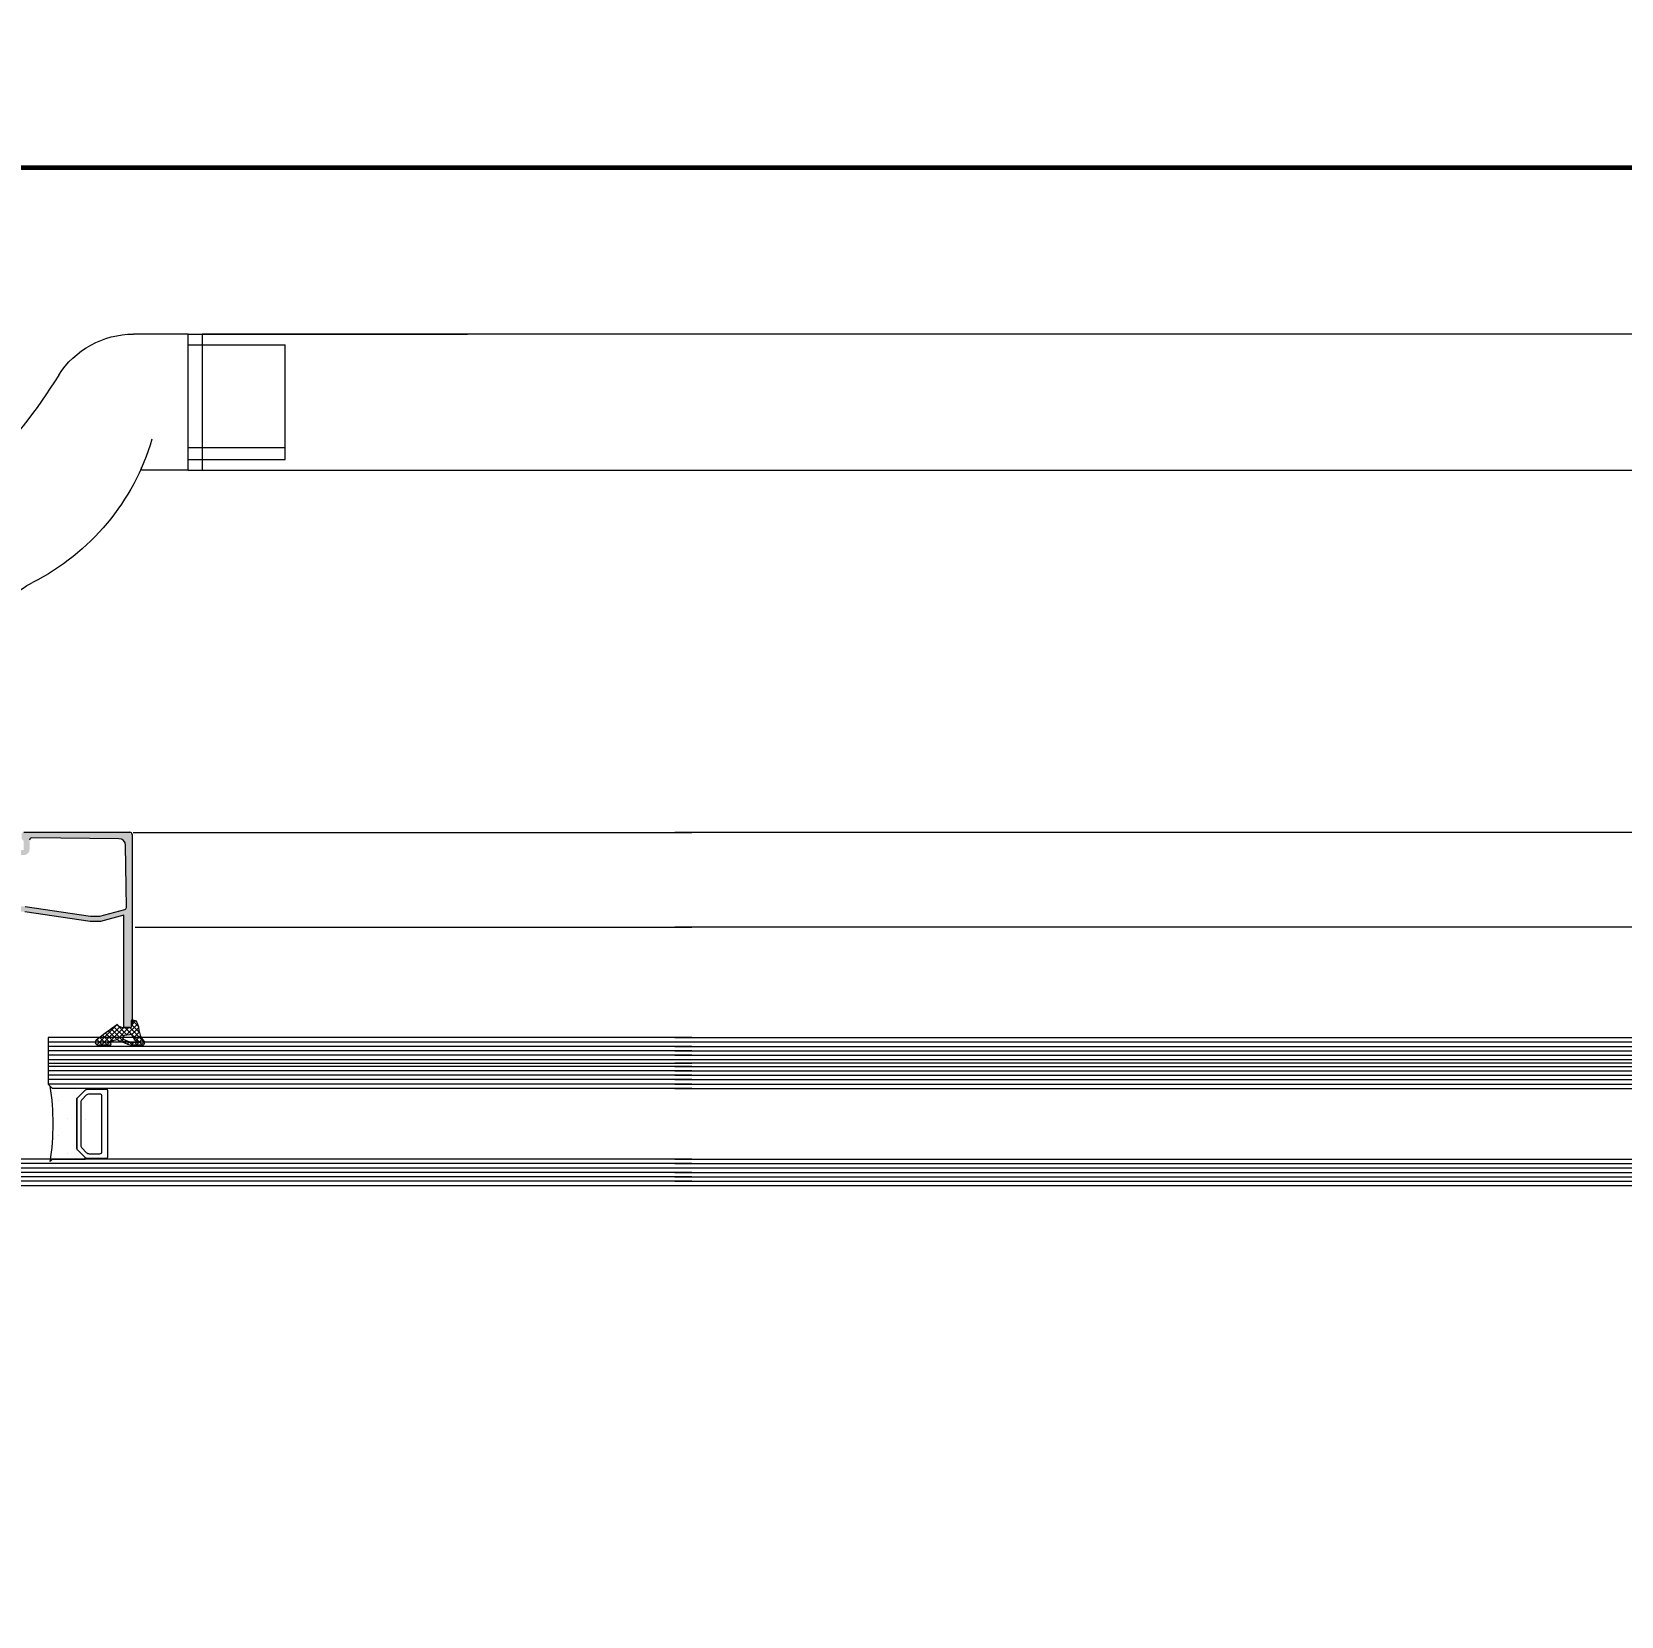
# Model space of a CAD drawing. Extents: x 820 to 5791, y 1495 to 5010.
# Drawn here: x 3306.27 to 3342.23, y 2067.26 to 2103.12 of the extents above; entities that cross this region are included whole.
import ezdxf

# ---------------------------------------------------------------- set-up
doc = ezdxf.new("R2010")
doc.units = 0
doc.header["$LTSCALE"] = 20
doc.linetypes.add('CACHE', pattern=[0.375, 0.25, -0.125])
doc.layers.get('0').update_dxf_attribs({"linetype": 'CONTINUOUS', "lineweight": 15})
doc.layers.get('DEFPOINTS').update_dxf_attribs({"linetype": 'CONTINUOUS'})
doc.layers.add('_00_TT_AREA', color=140, linetype='CONTINUOUS', plot=False)
for name, color, linetype, lineweight in [('_00_TT_PLASTER INTERIOR', 60, 'CONTINUOUS', 0), ('DUVAR', 7, 'CONTINUOUS', 60), ('ölç', 63, 'CONTINUOUS', 20)]:
    doc.layers.add(name, color=color, linetype=linetype, lineweight=lineweight)
doc.layers.add('dış ölçü', color=7, linetype='CONTINUOUS', lineweight=20, true_color=0x0d6787)
doc.layers.add('Kiriş', color=7, linetype='CONTINUOUS')
doc.styles.add('TRS', font='times.ttf', dxfattribs={"width": 0.8})
doc.dimstyles.new('dış ölçü', dxfattribs={"dimtxt": 12, "dimasz": 5, "dimexe": 5, "dimexo": 35, "dimgap": 5, "dimtad": 1, "dimdec": 0, "dimdsep": 46, "dimtxsty": 'TRS', "dimblk": 'DOT', "dimcen": 0, "dimdle": 0.1, "dimclrd": 256, "dimclre": 256, "dimclrt": 73, "dimadec": 0, "dimazin": 0, "dimtfac": 0.3, "dimtdec": 0, "dimtix": 1, "dimtmove": 2, "dimatfit": 3, "dimldrblk": 'DOT', "dimfxl": 1, "dimfxlon": 1, "dimtolj": 1, "dimarcsym": 0})

# ---------------------------------------------------------------- blocks, each defined once
blk = doc.blocks.new('_Dot')
at = {"layer": 'ölç', "color": 0, "lineweight": -2}
blk.add_line((-0.5, 0), (-1, 0), dxfattribs=at)
at = {"layer": 'ölç', "color": 0, "const_width": 0.5}
blk.add_lwpolyline([(-0.25, 0, 1), (0.25, 0, 1)], format="xyb", close=True, dxfattribs=at)
blk = doc.blocks.new('*D176')
at = {"layer": 'DEFPOINTS', "color": 0, "transparency": 16777216}
for p in [(2844.176, 2097.044), (3414.391, 2084.554), (3414.391, 1809.278)]:
    blk.add_point(p, dxfattribs=at)
at = {"layer": 'dış ölçü', "lineweight": -2, "transparency": 16777216}
for p, q in [((2844.176, 1810.278), (2844.176, 1804.278)), ((3414.391, 1810.278), (3414.391, 1804.278)), ((2849.176, 1809.278), (3409.391, 1809.278))]:
    blk.add_line(p, q, dxfattribs=at)
at = {"layer": 'dış ölçü', "lineweight": -2, "transparency": 16777216, "xscale": 5, "yscale": 5, "zscale": 5, "rotation": 180}
blk.add_blockref('_Dot', (2844.176, 1809.278), dxfattribs=at)
at = {"layer": 'dış ölçü', "lineweight": -2, "transparency": 16777216, "xscale": 5, "yscale": 5, "zscale": 5}
blk.add_blockref('_Dot', (3414.391, 1809.278), dxfattribs=at)
at = {"layer": 'dış ölçü', "color": 73, "transparency": 16777216, "insert": (3129.284, 1820.399), "char_height": 12, "attachment_point": 5, "style": 'TRS'}
blk.add_mtext('\\A1;570', dxfattribs=at)
blk = doc.blocks.new('*D180')
at = {"layer": 'DEFPOINTS', "color": 0, "transparency": 16777216}
for p in [(3700.972, 2100.044), (2054.288, 2083.441), (3700.972, 1729.278)]:
    blk.add_point(p, dxfattribs=at)
at = {"layer": 'dış ölçü', "lineweight": -2, "transparency": 16777216}
for p, q in [((2054.288, 1730.278), (2054.288, 1724.278)), ((3700.972, 1730.278), (3700.972, 1724.278)), ((2059.288, 1729.278), (3695.972, 1729.278))]:
    blk.add_line(p, q, dxfattribs=at)
at = {"layer": 'dış ölçü', "lineweight": -2, "transparency": 16777216, "xscale": 5, "yscale": 5, "zscale": 5, "rotation": 180}
blk.add_blockref('_Dot', (2054.288, 1729.278), dxfattribs=at)
at = {"layer": 'dış ölçü', "lineweight": -2, "transparency": 16777216, "xscale": 5, "yscale": 5, "zscale": 5}
blk.add_blockref('_Dot', (3700.972, 1729.278), dxfattribs=at)
at = {"layer": 'dış ölçü', "color": 73, "transparency": 16777216, "insert": (2877.63, 1740.399), "char_height": 12, "attachment_point": 5, "style": 'TRS'}
blk.add_mtext('\\A1;1647', dxfattribs=at)
blk = doc.blocks.new('HGJFG')
h = blk.add_hatch(color=9)
h.dxf.hatch_style = 1
edge = h.paths.add_edge_path()
edge.add_line((-1856.181, -3287.044), (-1856.199, -3285.638))
edge.add_arc((-1856.349, -3285.639), 0.15, 360.4421, 449.5382)
edge.add_line((-1856.348, -3285.489), (-1858.321, -3285.473))
edge.add_arc((-1858.321, -3285.523), 0.05, 449.5382, 539.9896)
edge.add_line((-1858.371, -3285.523), (-1858.371, -3285.732))
edge.add_arc((-1858.501, -3285.732), 0.13, 270, 359.9897, ccw=False)
edge.add_line((-1858.501, -3285.862), (-1858.851, -3285.862))
edge.add_arc((-1858.851, -3285.812), 0.05, 180, 270, ccw=False)
edge.add_line((-1858.901, -3285.812), (-1858.901, -3285.773))
edge.add_line((-1858.901, -3285.773), (-1858.771, -3285.697))
edge.add_line((-1858.771, -3285.697), (-1858.671, -3285.734))
edge.add_line((-1858.671, -3285.734), (-1858.671, -3285.742))
edge.add_line((-1858.671, -3285.742), (-1858.501, -3285.742))
edge.add_line((-1858.501, -3285.742), (-1858.501, -3285.563))
edge.add_arc((-1858.551, -3285.563), 0.05, 360.0001, 404.9863)
edge.add_line((-1858.516, -3285.528), (-1858.537, -3285.507))
edge.add_arc((-1858.501, -3285.472), 0.05, 179.9999, 224.9862, ccw=False)
edge.add_line((-1858.551, -3285.472), (-1858.551, -3285.393))
edge.add_arc((-1858.501, -3285.393), 0.05, 89.9974, 180.0001, ccw=False)
edge.add_line((-1858.501, -3285.343), (-1856.101, -3285.343))
edge.add_arc((-1856.101, -3285.393), 0.05, 360.0001, 449.9974, ccw=False)
edge.add_line((-1856.051, -3285.393), (-1856.051, -3289.713))
edge.add_arc((-1856.101, -3289.713), 0.05, 270, 360, ccw=False)
edge.add_line((-1856.101, -3289.763), (-1856.241, -3289.763))
edge.add_line((-1856.241, -3289.763), (-1856.241, -3287.223))
edge.add_line((-1856.241, -3287.223), (-1856.764, -3287.363))
edge.add_line((-1856.764, -3287.363), (-1856.998, -3287.363))
edge.add_line((-1856.998, -3287.363), (-1858.478, -3287.142))
edge.add_line((-1858.478, -3287.142), (-1858.701, -3287.142))
edge.add_arc((-1858.702, -3287.177), 0.035, 448.6803, 594.486)
edge.add_arc((-1858.751, -3287.247), 0.05, 359.9231, 414.486, ccw=False)
edge.add_line((-1858.701, -3287.247), (-1858.701, -3287.321))
edge.add_arc((-1858.673, -3287.022), 0.3, 192.2375, 264.584, ccw=False)
edge.add_arc((-1858.917, -3287.073), 0.0509, 89.2186, 194.4351, ccw=False)
edge.add_line((-1858.916, -3287.022), (-1858.469, -3287.022))
edge.add_line((-1858.469, -3287.022), (-1856.989, -3287.243))
edge.add_line((-1856.989, -3287.243), (-1856.78, -3287.243))
edge.add_line((-1856.78, -3287.243), (-1856.218, -3287.092))
edge.add_arc((-1856.231, -3287.044), 0.05, 284.9951, 360.4422)
h = blk.add_hatch(color=9)
h.dxf.hatch_style = 1
edge = h.paths.add_edge_path()
edge.add_line((-1856.181, -3287.044), (-1856.199, -3285.638))
edge.add_arc((-1856.349, -3285.639), 0.15, 360.4421, 449.5382)
edge.add_line((-1856.348, -3285.489), (-1858.321, -3285.473))
edge.add_arc((-1858.321, -3285.523), 0.05, 449.5382, 539.9896)
edge.add_line((-1858.371, -3285.523), (-1858.371, -3285.732))
edge.add_arc((-1858.501, -3285.732), 0.13, 270, 359.9897, ccw=False)
edge.add_line((-1858.501, -3285.862), (-1858.851, -3285.862))
edge.add_arc((-1858.851, -3285.812), 0.05, 180, 270, ccw=False)
edge.add_line((-1858.901, -3285.812), (-1858.901, -3285.773))
edge.add_line((-1858.901, -3285.773), (-1858.771, -3285.697))
edge.add_line((-1858.771, -3285.697), (-1858.671, -3285.734))
edge.add_line((-1858.671, -3285.734), (-1858.671, -3285.742))
edge.add_line((-1858.671, -3285.742), (-1858.501, -3285.742))
edge.add_line((-1858.501, -3285.742), (-1858.501, -3285.563))
edge.add_arc((-1858.551, -3285.563), 0.05, 360.0001, 404.9863)
edge.add_line((-1858.516, -3285.528), (-1858.537, -3285.507))
edge.add_arc((-1858.501, -3285.472), 0.05, 179.9999, 224.9862, ccw=False)
edge.add_line((-1858.551, -3285.472), (-1858.551, -3285.393))
edge.add_arc((-1858.501, -3285.393), 0.05, 89.9974, 180.0001, ccw=False)
edge.add_line((-1858.501, -3285.343), (-1856.101, -3285.343))
edge.add_arc((-1856.101, -3285.393), 0.05, 360.0001, 449.9974, ccw=False)
edge.add_line((-1856.051, -3285.393), (-1856.051, -3289.713))
edge.add_arc((-1856.101, -3289.713), 0.05, 270, 360, ccw=False)
edge.add_line((-1856.101, -3289.763), (-1856.241, -3289.763))
edge.add_line((-1856.241, -3289.763), (-1856.241, -3287.223))
edge.add_line((-1856.241, -3287.223), (-1856.764, -3287.363))
edge.add_line((-1856.764, -3287.363), (-1856.998, -3287.363))
edge.add_line((-1856.998, -3287.363), (-1858.478, -3287.142))
edge.add_line((-1858.478, -3287.142), (-1858.701, -3287.142))
edge.add_arc((-1858.702, -3287.177), 0.035, 448.6803, 594.486)
edge.add_arc((-1858.751, -3287.247), 0.05, 359.9231, 414.486, ccw=False)
edge.add_line((-1858.701, -3287.247), (-1858.701, -3287.321))
edge.add_arc((-1858.673, -3287.022), 0.3, 192.2375, 264.584, ccw=False)
edge.add_arc((-1858.917, -3287.073), 0.0509, 89.2186, 194.4351, ccw=False)
edge.add_line((-1858.916, -3287.022), (-1858.469, -3287.022))
edge.add_line((-1858.469, -3287.022), (-1856.989, -3287.243))
edge.add_line((-1856.989, -3287.243), (-1856.78, -3287.243))
edge.add_line((-1856.78, -3287.243), (-1856.218, -3287.092))
edge.add_arc((-1856.231, -3287.044), 0.05, 284.9951, 360.4422)
at = {"color": 9, "extrusion": (0, 0, -1)}
for p, q in [((-1854.786, -3274.069), (-1856.02, -3274.069)), ((-1854.786, -3277.152), (-1854.786, -3274.069)), ((-1854.786, -3274.069), (-1848.462, -3274.069)), ((-1854.786, -3274.312), (-1852.586, -3274.312)), ((-1852.586, -3276.909), (-1852.586, -3274.312)), ((-1854.786, -3276.636), (-1852.586, -3276.636)), ((-1854.786, -3276.909), (-1852.586, -3276.909)), ((-1855.836, -3277.152), (-1855.836, -3277.092)), ((-1854.786, -3277.152), (-1855.836, -3277.152)), ((-1854.786, -3277.152), (-1848.462, -3277.152))]:
    blk.add_line(p, q, dxfattribs=at)
at = {"color": 9}
for p, q in [((-1783.437, -3274.069), (-1854.465, -3274.069)), ((-1854.465, -3274.069), (-1854.465, -3277.152)), ((-1854.465, -3277.152), (-1783.437, -3277.152)), ((-1858.501, -3285.343), (-1856.101, -3285.343)), ((-1858.501, -3285.343), (-1856.101, -3285.343)), ((-1856.348, -3285.489), (-1858.321, -3285.473)), ((-1856.348, -3285.489), (-1858.321, -3285.473)), ((-1856.051, -3285.393), (-1856.051, -3289.713)), ((-1856.051, -3285.393), (-1856.051, -3289.713)), ((-1856.029, -3285.349), (-1843.389, -3285.349)), ((-1794.283, -3285.348), (-1843.776, -3285.348)), ((-1856.181, -3287.044), (-1856.199, -3285.638)), ((-1856.181, -3287.044), (-1856.199, -3285.638)), ((-1856.998, -3287.363), (-1858.478, -3287.142)), ((-1856.998, -3287.363), (-1858.478, -3287.142)), ((-1858.469, -3287.022), (-1856.989, -3287.243)), ((-1858.469, -3287.022), (-1856.989, -3287.243)), ((-1856.989, -3287.243), (-1856.78, -3287.243)), ((-1856.989, -3287.243), (-1856.78, -3287.243)), ((-1856.78, -3287.243), (-1856.218, -3287.092)), ((-1856.78, -3287.243), (-1856.218, -3287.092)), ((-1856.241, -3287.223), (-1856.764, -3287.363)), ((-1856.241, -3287.223), (-1856.764, -3287.363)), ((-1856.241, -3289.763), (-1856.241, -3287.223)), ((-1856.241, -3289.763), (-1856.241, -3287.223)), ((-1856.181, -3287.044), (-1856.181, -3287.044)), ((-1856.181, -3287.044), (-1856.181, -3287.044)), ((-1856.764, -3287.363), (-1856.998, -3287.363)), ((-1856.764, -3287.363), (-1856.998, -3287.363)), ((-1855.98, -3287.491), (-1843.389, -3287.491)), ((-1794.283, -3287.491), (-1843.776, -3287.491)), ((-1856.391, -3289.696), (-1856.849, -3290.154)), ((-1856.701, -3289.917), (-1856.401, -3289.7)), ((-1856.324, -3289.742), (-1856.666, -3290.083)), ((-1856.594, -3289.839), (-1856.391, -3290.042)), ((-1856.236, -3289.765), (-1856.544, -3290.073)), ((-1856.528, -3289.792), (-1856.199, -3290.122)), ((-1856.463, -3289.745), (-1856.249, -3289.959)), ((-1856.124, -3289.765), (-1856.399, -3290.04)), ((-1856.398, -3289.698), (-1856.169, -3289.927)), ((-1856.382, -3289.699), (-1856.352, -3289.729)), ((-1856.352, -3289.729), (-1856.289, -3289.758)), ((-1856.268, -3289.765), (-1856.084, -3289.765)), ((-1856.101, -3289.763), (-1856.241, -3289.763)), ((-1856.101, -3289.763), (-1856.241, -3289.763)), ((-1856.219, -3289.765), (-1855.887, -3290.097)), ((-1855.924, -3289.678), (-1856.174, -3289.928)), ((-1856.106, -3289.765), (-1855.771, -3290.1)), ((-1856.064, -3289.745), (-1856.064, -3289.605)), ((-1855.971, -3289.613), (-1856.064, -3289.706)), ((-1856.064, -3289.695), (-1855.884, -3289.875)), ((-1855.897, -3289.763), (-1856.062, -3289.929)), ((-1856.057, -3289.59), (-1855.901, -3289.746)), ((-1856.037, -3289.587), (-1855.969, -3289.614)), ((-1855.884, -3289.863), (-1856.02, -3289.998)), ((-1843.389, -3289.991), (-1857.952, -3289.991)), ((-1857.952, -3289.991), (-1857.952, -3291.043)), ((-1843.389, -3290.091), (-1857.952, -3290.091)), ((-1843.389, -3290.191), (-1857.952, -3290.191)), ((-1856.8, -3289.992), (-1856.881, -3290.074)), ((-1856.88, -3290.114), (-1856.832, -3290.162)), ((-1856.859, -3290.038), (-1856.701, -3289.917)), ((-1856.851, -3290.031), (-1856.717, -3290.165)), ((-1856.564, -3290.165), (-1856.802, -3290.165)), ((-1856.787, -3289.983), (-1856.687, -3290.083)), ((-1856.67, -3290.087), (-1856.748, -3290.165)), ((-1856.723, -3289.934), (-1856.579, -3290.078)), ((-1856.711, -3290.082), (-1856.562, -3290.1)), ((-1856.684, -3290.085), (-1856.605, -3290.165)), ((-1856.659, -3289.886), (-1856.485, -3290.061)), ((-1856.57, -3290.099), (-1856.636, -3290.165)), ((-1856.557, -3290.1), (-1856.527, -3290.131)), ((-1856.156, -3290.138), (-1856.35, -3290.065)), ((-1856.258, -3290.012), (-1856.322, -3290.076)), ((-1856.099, -3290.091), (-1856.249, -3290.036)), ((-1856.191, -3290.057), (-1856.24, -3290.106)), ((-1856.228, -3289.935), (-1856.101, -3289.918)), ((-1856.109, -3290.087), (-1856.159, -3290.137)), ((-1856.128, -3290.08), (-1856.045, -3290.164)), ((-1856.015, -3290.105), (-1856.069, -3290.159)), ((-1856.047, -3289.951), (-1856, -3290.031)), ((-1855.857, -3290.105), (-1856.035, -3290.105)), ((-1855.837, -3290.165), (-1856.035, -3290.165)), ((-1855.991, -3290.105), (-1855.931, -3290.165)), ((-1855.862, -3289.953), (-1855.967, -3290.057)), ((-1855.902, -3290.105), (-1855.962, -3290.165)), ((-1855.822, -3290.025), (-1855.892, -3290.095)), ((-1855.879, -3290.105), (-1855.819, -3290.164)), ((-1855.773, -3290.089), (-1855.85, -3290.165)), ((-1843.776, -3289.99), (-1794.283, -3289.99)), ((-1843.776, -3290.09), (-1794.283, -3290.09)), ((-1843.776, -3290.19), (-1794.283, -3290.19)), ((-1843.389, -3290.291), (-1857.952, -3290.291)), ((-1843.389, -3290.391), (-1857.952, -3290.391)), ((-1843.389, -3290.491), (-1857.952, -3290.491)), ((-1843.776, -3290.29), (-1794.283, -3290.29)), ((-1843.776, -3290.39), (-1794.283, -3290.39)), ((-1843.776, -3290.49), (-1794.283, -3290.49)), ((-1843.389, -3290.643), (-1857.952, -3290.643)), ((-1843.389, -3290.743), (-1857.952, -3290.743)), ((-1843.389, -3290.843), (-1857.952, -3290.843)), ((-1843.389, -3290.943), (-1857.952, -3290.943)), ((-1843.776, -3290.642), (-1794.283, -3290.642)), ((-1843.776, -3290.742), (-1794.283, -3290.742)), ((-1843.776, -3290.842), (-1794.283, -3290.842)), ((-1843.776, -3290.942), (-1794.283, -3290.942)), ((-1857.952, -3291.043), (-1857.852, -3291.143)), ((-1843.389, -3291.043), (-1857.952, -3291.043)), ((-1857.852, -3291.143), (-1857.902, -3291.093)), ((-1843.389, -3291.143), (-1857.852, -3291.143)), ((-1857.085, -3291.143), (-1857.852, -3291.143)), ((-1857.29, -3291.356), (-1857.113, -3291.179)), ((-1857.113, -3291.179), (-1857.085, -3291.168)), ((-1857.085, -3291.168), (-1857.085, -3291.143)), ((-1843.776, -3291.042), (-1794.283, -3291.042)), ((-1843.776, -3291.142), (-1794.283, -3291.142)), ((-1857.713, -3291.422), (-1857.713, -3291.422)), ((-1857.316, -3291.422), (-1857.316, -3291.422)), ((-1857.302, -3291.384), (-1857.298, -3291.369)), ((-1857.302, -3292.501), (-1857.302, -3291.384)), ((-1857.298, -3291.369), (-1857.29, -3291.356)), ((-1857.515, -3291.819), (-1857.515, -3291.819)), ((-1857.111, -3291.843), (-1857.112, -3291.842)), ((-1857.713, -3292.215), (-1857.713, -3292.215)), ((-1857.316, -3292.215), (-1857.316, -3292.215)), ((-1843.389, -3292.743), (-1866.151, -3292.743)), ((-1857.902, -3292.793), (-1857.852, -3292.743)), ((-1857.852, -3292.743), (-1857.114, -3292.743)), ((-1857.515, -3292.612), (-1857.515, -3292.612)), ((-1857.29, -3292.529), (-1857.302, -3292.501)), ((-1857.113, -3292.706), (-1857.29, -3292.529)), ((-1857.114, -3292.743), (-1857.113, -3292.706)), ((-1843.776, -3292.742), (-1794.283, -3292.742)), ((-1843.389, -3292.843), (-1866.251, -3292.843)), ((-1843.389, -3292.943), (-1866.251, -3292.943)), ((-1843.389, -3293.043), (-1866.251, -3293.043)), ((-1843.776, -3292.842), (-1794.283, -3292.842)), ((-1843.776, -3292.942), (-1794.283, -3292.942)), ((-1843.776, -3293.042), (-1794.283, -3293.042)), ((-1843.389, -3293.143), (-1866.251, -3293.143)), ((-1843.389, -3293.243), (-1866.251, -3293.243)), ((-1843.389, -3293.343), (-1866.151, -3293.343)), ((-1843.776, -3293.142), (-1794.283, -3293.142)), ((-1843.776, -3293.242), (-1794.283, -3293.242)), ((-1843.776, -3293.342), (-1794.283, -3293.342))]:
    blk.add_line(p, q, dxfattribs=at)
at = {"color": 9, "ltscale": 10}
for p, q in [((-1857.952, -3290.567), (-1843.389, -3290.567)), ((-1794.283, -3290.566), (-1843.776, -3290.566)), ((-1857.113, -3291.179), (-1857.29, -3291.356)), ((-1857.089, -3291.297), (-1857.182, -3291.39)), ((-1856.632, -3291.168), (-1857.085, -3291.168)), ((-1856.782, -3291.268), (-1857.019, -3291.268)), ((-1856.602, -3292.688), (-1856.602, -3291.198)), ((-1857.302, -3291.384), (-1857.302, -3292.501)), ((-1857.212, -3291.46), (-1857.212, -3292.425)), ((-1856.732, -3292.568), (-1856.732, -3291.318)), ((-1857.29, -3292.529), (-1857.113, -3292.706)), ((-1857.182, -3292.495), (-1857.089, -3292.588)), ((-1857.085, -3292.718), (-1856.632, -3292.718)), ((-1857.019, -3292.618), (-1856.782, -3292.618))]:
    blk.add_line(p, q, dxfattribs=at)
at = {"color": 9, "extrusion": (0, 0, -1)}
for centre, radius, start, end in [((1856.02, -3276.069), 2, 32.2259, 90), ((1869.094, -3267.828), 13.455, 212.2259, 236.0174), ((1860.693, -3274.953), 5.307, 196.3975, 243.2555), ((1857.464, -3281.36), 1.867, 27.7468, 63.2555)]:
    blk.add_arc(centre, radius, start, end, dxfattribs=at)
at = {"color": 9}
for centre, radius, start, end in [((-1858.321, -3285.523), 0.05, 89.5382, 179.9896), ((-1858.321, -3285.523), 0.05, 89.5382, 179.9896), ((-1856.349, -3285.639), 0.15, 0.4421, 89.5382), ((-1856.349, -3285.639), 0.15, 0.4421, 89.5382), ((-1856.101, -3285.393), 0.05, 0.0001, 89.9974), ((-1856.101, -3285.393), 0.05, 0.0001, 89.9974), ((-1856.231, -3287.044), 0.05, 284.9951, 0.4422), ((-1856.231, -3287.044), 0.05, 284.9951, 0.4422), ((-1856.391, -3289.711), 0.015, 94.5038, 134.1399), ((-1856.391, -3289.712), 0.0155, 56.4088, 95.1451), ((-1856.269, -3289.732), 0.0329, 232.1943, 271.5693), ((-1856.101, -3289.713), 0.05, 270, 0), ((-1856.101, -3289.713), 0.05, 270, 0), ((-1856.084, -3289.745), 0.02, 270, 360), ((-1856.044, -3289.605), 0.02, 68.0738, 180.0721), ((-1855.988, -3289.66), 0.05, 27.7009, 67.9534), ((-1856.402, -3289.878), 0.518, 0.001, 27.7129), ((-1856.81, -3290.092), 0.0735, 132.3273, 276.4046), ((-1856.669, -3289.326), 0.758, 266.8655, 289.3114), ((-1856.559, -3290.133), 0.0328, 261.1314, 94.1835), ((-1856.407, -3290.116), 0.0762, 41.7711, 98.5036), ((-1856.182, -3289.998), 0.0772, 126.258, 209.6897), ((-1855.896, -3289.263), 0.913, 253.4724, 261.2282), ((-1856.094, -3289.967), 0.0502, 19.2524, 97.7688), ((-1855.954, -3289.596), 0.516, 253.6833, 260.9158), ((-1855.782, -3289.783), 0.331, 228.6138, 256.8799), ((-1855.517, -3289.811), 0.373, 190.37, 225.5356), ((-1855.831, -3290.106), 0.0597, 263.9219, 29.0877), ((-1863.449, -3291.943), 5.612, 351.289, 8.711)]:
    blk.add_arc(centre, radius, start, end, dxfattribs=at)
at = {"color": 9, "ltscale": 10}
for centre, radius, start, end in [((-1857.085, -3291.208), 0.04, 90, 135), ((-1857.019, -3291.368), 0.1, 90, 135), ((-1856.782, -3291.318), 0.05, 0, 90), ((-1856.632, -3291.198), 0.03, 360, 90), ((-1857.262, -3291.384), 0.04, 135, 180), ((-1857.112, -3291.46), 0.1, 135, 180), ((-1857.262, -3292.501), 0.04, 180, 225), ((-1857.112, -3292.425), 0.1, 180, 225), ((-1857.085, -3292.678), 0.04, 225, 270), ((-1857.019, -3292.518), 0.1, 225, 270), ((-1856.782, -3292.568), 0.05, 270, 0), ((-1856.632, -3292.688), 0.03, 270, 0)]:
    blk.add_arc(centre, radius, start, end, dxfattribs=at)
at = {"color": 9, "ltscale": 200}
blk.add_arc((-1771.971, -3291.952), 93.96, 179.82203, 270, dxfattribs=at)

msp = doc.modelspace()

# ---------------------------------------------------------------- linework, layer by layer
at = {"layer": '_00_TT_AREA'}
msp.add_lwpolyline([(2771.091, 2100.044), (3403.386, 2100.044), (3403.386, 2201.544), (3446.386, 2201.544), (3446.386, 2100.044), (3697.547, 2100.102), (3676.582, 2110.037), (3752.071, 2269.345), (3753.676, 2268.585), (3753.676, 2293.61), (3775.396, 2293.61), (3775.396, 2814.575), (3753.676, 2814.575), (3753.676, 2904.973), (2861.671, 2904.973)], dxfattribs=at)
at = {"layer": 'DUVAR'}
msp.add_lwpolyline([(3404.886, 2100.044), (2729.591, 2100.044)], dxfattribs=at)
at = {"layer": 'Kiriş', "color": 4, "linetype": 'CACHE', "lineweight": -3, "ltscale": 50}
msp.add_lwpolyline([(2769.591, 2125.044), (3404.886, 2125.044), (3404.886, 2100.044), (2769.591, 2100.044)], close=True, dxfattribs=at)

# ---------------------------------------------------------------- block references
at = {"layer": '_00_TT_PLASTER INTERIOR'}
msp.add_blockref('HGJFG', (5164.587, 5370.35), dxfattribs=at)

# ---------------------------------------------------------------- dimensions: what is measured, and where the dimension line sits
at = {"layer": 'dış ölçü'}
for base, p1, p2, picture, middle in [((3700.972, 1729.278), (2054.288, 2083.441), (3700.972, 2100.044), '*D180', (2877.63, 1740.399)), ((3414.391, 1809.278), (2844.176, 2097.044), (3414.391, 2084.554), '*D176', (3129.284, 1820.399))]:
    dim = msp.add_linear_dim(base=base, p1=p1, p2=p2, dimstyle='dış ölçü', dxfattribs=at)
    dim.commit()
    dim.dimension.update_dxf_attribs({"geometry": picture, "text_midpoint": middle})

doc.saveas('drawing.dxf')
